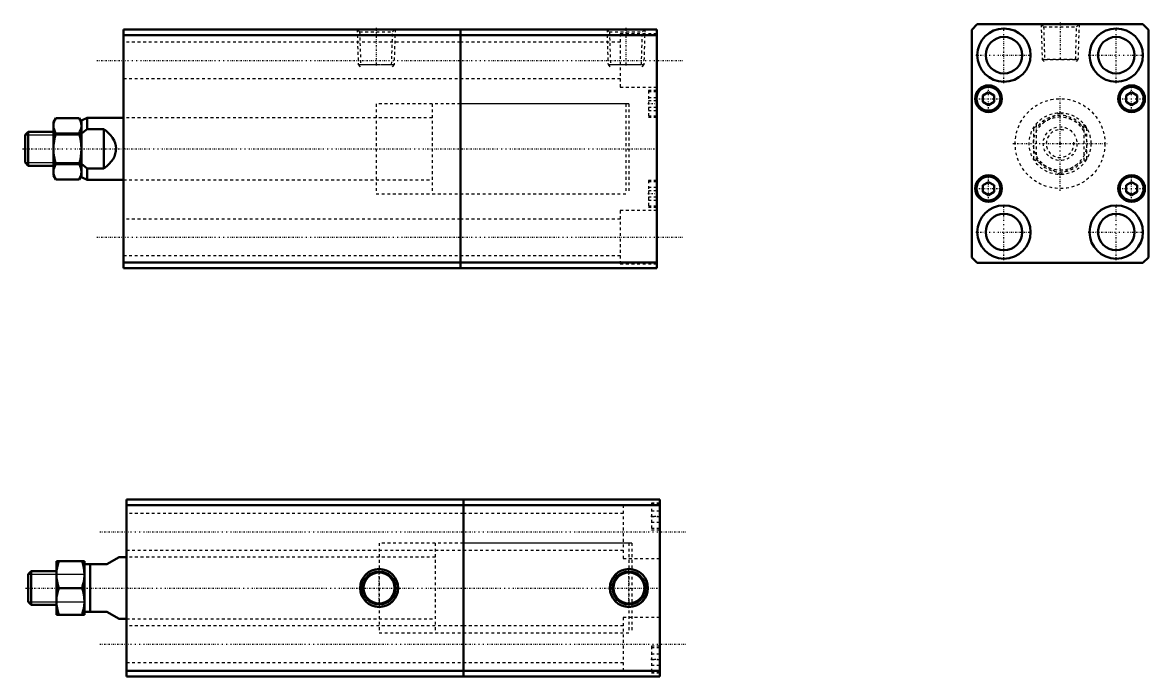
# Model space of a CAD drawing. Header units: millimetres. Extents: x -36 to 365, y -188 to 45.
import ezdxf

# ---------------------------------------------------------------- set-up
doc = ezdxf.new("R2010")
doc.units = ezdxf.units.MM
doc.linetypes.add('Center', pattern=[1.5, 0.45, -0.5, 0.05, -0.5])
doc.linetypes.add('Dashed', pattern=[2, 1, -1])
for name, color, linetype, lineweight in [('2d ConnectionPoints', 7, 'Continuous', 50), ('AM_0', 7, 'Continuous', 50), ('AM_5', 3, 'Continuous', 25), ('AM_7', 7, 'Center', 25), ('AM_9', 6, 'Dashed', 25)]:
    doc.layers.add(name, color=color, linetype=linetype, lineweight=lineweight)

# ---------------------------------------------------------------- blocks, each defined once
blk = doc.blocks.new('1_ROD_a_sd_32_20EX_0_in_JEAL_S_H_32_20ST_EX_0__0')
at = {"layer": 'AM_0'}
for p, q in [((-24.15, 10.97), (-25, 9.5)), ((-25, -9.5), (-25, 9.5)), ((-24.15, 10.97), (-15.85, 10.97)), ((-15, 9.5), (-15.85, 10.97)), ((-13, 11), (-15, 10.07)), ((-15, 10.07), (-15, -10.07)), ((0, 11), (-13, 11)), ((-13, 11), (-13, 6.98)), ((-33.93, 6), (-35, 4.93)), ((-35, 4.93), (-35, -4.93)), ((-25, 6), (-33.93, 6)), ((-33.93, 6), (-33.93, -6)), ((-24.15, 5.48), (-15.85, 5.48)), ((-13, 6.98), (-15, 5.4)), ((-7, 6.98), (-13, 6.98)), ((-7, 6.98), (-7, -6.98)), ((-35, -4.93), (-33.93, -6)), ((-33.93, -6), (-25, -6)), ((-24.15, -5.48), (-15.85, -5.48)), ((-15, -5.4), (-13, -6.98)), ((-13, -6.98), (-7, -6.98)), ((-13, -6.98), (-13, -11)), ((-25, -9.5), (-24.15, -10.97)), ((-24.15, -10.97), (-15.85, -10.97)), ((-15.85, -10.97), (-15, -9.5)), ((-15, -10.07), (-13, -11)), ((-13, -11), (0, -11))]:
    blk.add_line(p, q, dxfattribs=at)
for points in [[(-25, 8.23), (-25, 8.42), (-24.92, 9.06), (-24.74, 9.7), (-24.48, 10.34), (-24.15, 10.97)], [(-24.15, 5.48), (-24.5, 6.15), (-24.77, 6.83), (-24.94, 7.53), (-25, 8.23)], [(-15.85, 10.97), (-15.5, 10.3), (-15.23, 9.63), (-15.06, 8.93), (-15, 8.23)], [(-15, 8.23), (-15, 8.03), (-15.08, 7.39), (-15.26, 6.76), (-15.52, 6.12), (-15.85, 5.48)], [(-25, 0), (-24.94, 1.38), (-24.78, 2.74), (-24.51, 4.12), (-24.15, 5.48)], [(-15.85, 5.48), (-15.5, 4.16), (-15.24, 2.82), (-15.06, 1.44), (-15, 0.05), (-15, 0)], [(-7, -6.98), (-6, -6.21), (-5.12, -5.4), (-4.37, -4.54), (-3.75, -3.65), (-3.27, -2.74), (-2.93, -1.8), (-2.73, -0.84), (-2.67, 0.12), (-2.76, 1.07), (-2.99, 2.02), (-3.37, 2.96), (-3.89, 3.87), (-4.54, 4.75), (-5.32, 5.6), (-6.23, 6.4), (-7, 6.98)], [(-24.15, -5.48), (-24.5, -4.16), (-24.76, -2.82), (-24.94, -1.44), (-25, -0.05), (-25, 0)], [(-15, 0), (-15.06, -1.38), (-15.22, -2.74), (-15.49, -4.12), (-15.85, -5.48)], [(-25, -8.23), (-25, -8.03), (-24.92, -7.39), (-24.74, -6.76), (-24.48, -6.12), (-24.15, -5.48)], [(-15.85, -5.48), (-15.5, -6.15), (-15.23, -6.83), (-15.06, -7.53), (-15, -8.23)], [(-24.15, -10.97), (-24.5, -10.3), (-24.77, -9.63), (-24.94, -8.93), (-25, -8.23)], [(-15, -8.23), (-15, -8.42), (-15.08, -9.06), (-15.26, -9.7), (-15.52, -10.34), (-15.85, -10.97)]]:
    blk.add_lwpolyline(points, dxfattribs=at)
at = {"layer": 'AM_5'}
for p, q in [((-35, 4.93), (-15, 4.93)), ((-15, 6), (-15, 4.93)), ((-35, -4.93), (-15, -4.93)), ((-15, -6), (-15, -4.93))]:
    blk.add_line(p, q, dxfattribs=at)
at = {"layer": 'AM_7'}
blk.add_line((-36, 0), (189.75, 0), dxfattribs=at)
at = {"layer": 'AM_9'}
for p, q in [((180, 16), (110, 16)), ((110, 16), (110, -16)), ((180, 16), (180, -16)), ((110, 11), (0, 11)), ((0, -11), (110, -11)), ((110, -16), (180, -16))]:
    blk.add_line(p, q, dxfattribs=at)
blk = doc.blocks.new('2_JEAL_S_H_32_20ST_EX_0__body1_0_in_JEAL_S_H_32_20ST_EX_0__0')
at = {"layer": 'AM_0'}
for p, q in [((120, 42.5), (120, -42.5)), ((190, 42.5), (120, 42.5)), ((190, 40.5), (120, 40.5)), ((190, 42.5), (190, -42.5)), ((190, -40.5), (120, -40.5)), ((190, -42.5), (120, -42.5))]:
    blk.add_line(p, q, dxfattribs=at)
at = {"layer": 'AM_5', "linetype": 'Dashed'}
for p, q in [((172.23, 42.5), (172.62, 30)), ((185.77, 42.5), (185.38, 30)), ((172.62, 30), (185.38, 30)), ((172.62, 30), (173.51, 29)), ((185.38, 30), (184.49, 29))]:
    blk.add_line(p, q, dxfattribs=at)
at = {"layer": 'AM_7'}
for p, q in [((179, 43.12), (179, 29.38)), ((-9.5, 31.5), (199.5, 31.5)), ((190.15, 16), (186.85, 16)), ((190.15, -16), (186.85, -16)), ((-9.5, -31.5), (199.5, -31.5))]:
    blk.add_line(p, q, dxfattribs=at)
at = {"layer": 'AM_9'}
for p, q in [((172.23, 42.5), (173.12, 41.62)), ((173.12, 41.62), (173.48, 30)), ((173.12, 41.62), (184.88, 41.62)), ((190, 41), (177, 41)), ((177, 41), (177, 22)), ((184.52, 30), (184.88, 41.62)), ((184.88, 41.62), (185.77, 42.5)), ((177, 38), (120, 38)), ((173.48, 30), (184.52, 30)), ((120, 25), (177, 25)), ((177, 22), (190, 22)), ((190, 20.75), (187, 20.75)), ((187, 20.75), (187, 11.25)), ((190, 20.25), (187, 20.25)), ((187, 18.31), (190, 18.31)), ((187, 17.15), (190, 17.15)), ((179, 16), (120, 16)), ((179, 16), (179, -16)), ((187, 14.85), (190, 14.85)), ((187, 13.69), (190, 13.69)), ((187, 11.75), (190, 11.75)), ((187, 11.25), (190, 11.25)), ((190, -11.25), (187, -11.25)), ((187, -11.25), (187, -20.75)), ((190, -11.75), (187, -11.75)), ((120, -16), (179, -16)), ((187, -13.69), (190, -13.69)), ((187, -14.85), (190, -14.85)), ((187, -17.15), (190, -17.15)), ((187, -18.31), (190, -18.31)), ((190, -22), (177, -22)), ((177, -22), (177, -41)), ((187, -20.25), (190, -20.25)), ((187, -20.75), (190, -20.75)), ((177, -25), (120, -25)), ((120, -38), (177, -38)), ((177, -41), (190, -41))]:
    blk.add_line(p, q, dxfattribs=at)
blk = doc.blocks.new('3_JEAL_S_H_32_20ST_EX_0__body_0_in_JEAL_S_H_32_20ST_EX_0__0')
at = {"layer": 'AM_0'}
for p, q in [((120, 42.5), (0, 42.5)), ((0, 42.5), (0, -42.5)), ((120, 40.5), (0, 40.5)), ((120, 42.5), (120, -42.5)), ((120, -40.5), (0, -40.5)), ((120, -42.5), (0, -42.5))]:
    blk.add_line(p, q, dxfattribs=at)
at = {"layer": 'AM_5', "linetype": 'Dashed'}
for p, q in [((83.23, 42.5), (83.62, 30)), ((96.77, 42.5), (96.38, 30)), ((83.62, 30), (96.38, 30)), ((83.62, 30), (84.51, 29)), ((96.38, 30), (95.49, 29))]:
    blk.add_line(p, q, dxfattribs=at)
at = {"layer": 'AM_7'}
blk.add_line((90, 43.12), (90, 29.38), dxfattribs=at)
at = {"layer": 'AM_9'}
for p, q in [((83.23, 42.5), (84.12, 41.62)), ((84.12, 41.62), (84.48, 30)), ((84.12, 41.62), (95.88, 41.62)), ((95.52, 30), (95.88, 41.62)), ((95.88, 41.62), (96.77, 42.5)), ((120, 38), (0, 38)), ((84.48, 30), (95.52, 30)), ((0, 25), (120, 25)), ((120, 16), (90, 16)), ((90, 16), (90, -16)), ((90, 11), (0, 11)), ((0, -11), (90, -11)), ((90, -16), (120, -16)), ((120, -25), (0, -25)), ((0, -38), (120, -38))]:
    blk.add_line(p, q, dxfattribs=at)
blk = doc.blocks.new('1_ROD_a_sd_32_20EX_0_in_JEAL_S_H_32_20ST_EX_0__2')
at = {"layer": 'AM_5', "linetype": 'Dashed'}
blk.add_arc((0, 0), 4.93, 75, 15, dxfattribs=at)
at = {"layer": 'AM_7'}
for p, q in [((0, -16.8), (0, 16.8)), ((-16.8, 0), (16.8, 0))]:
    blk.add_line(p, q, dxfattribs=at)
at = {"layer": 'AM_9'}
for p, q in [((0, 10.97), (-9.5, 5.48)), ((9.5, 5.48), (0, 10.97)), ((-9.5, 5.48), (-9.5, -5.48)), ((-8.5, 6.98), (-8.5, -6.98)), ((8.5, 6.98), (8.5, -6.98)), ((9.5, -5.48), (9.5, 5.48)), ((-9.5, -5.48), (0, -10.97)), ((0, -10.97), (9.5, -5.48))]:
    blk.add_line(p, q, dxfattribs=at)
for radius in [16, 11, 9.5, 6]:
    blk.add_circle((0, 0), radius, dxfattribs=at)
for start, end in [(32.4253, 147.5747), (212.4253, 327.5747)]:
    blk.add_arc((0, 0), 10.07, start, end, dxfattribs=at)
blk = doc.blocks.new('2_JEAL_S_H_32_20ST_EX_0__body1_0_in_JEAL_S_H_32_20ST_EX_0__2')
at = {"layer": 'AM_0'}
for p, q in [((-29.5, 42.5), (-31.5, 40.5)), ((-31.5, 40.5), (-31.5, -40.5)), ((29.5, 42.5), (-29.5, 42.5)), ((31.5, 40.5), (29.5, 42.5)), ((31.5, -40.5), (31.5, 40.5)), ((-25.5, 18.31), (-27.5, 17.15)), ((-27.5, 17.15), (-27.5, 14.85)), ((-23.5, 17.15), (-25.5, 18.31)), ((-23.5, 14.85), (-23.5, 17.15)), ((25.5, 18.31), (23.5, 17.15)), ((23.5, 17.15), (23.5, 14.85)), ((27.5, 17.15), (25.5, 18.31)), ((27.5, 14.85), (27.5, 17.15)), ((-27.5, 14.85), (-25.5, 13.69)), ((-25.5, 13.69), (-23.5, 14.85)), ((23.5, 14.85), (25.5, 13.69)), ((25.5, 13.69), (27.5, 14.85)), ((-25.5, -13.69), (-27.5, -14.85)), ((-27.5, -14.85), (-27.5, -17.15)), ((-23.5, -14.85), (-25.5, -13.69)), ((-23.5, -17.15), (-23.5, -14.85)), ((25.5, -13.69), (23.5, -14.85)), ((23.5, -14.85), (23.5, -17.15)), ((27.5, -14.85), (25.5, -13.69)), ((27.5, -17.15), (27.5, -14.85)), ((-27.5, -17.15), (-25.5, -18.31)), ((-25.5, -18.31), (-23.5, -17.15)), ((23.5, -17.15), (25.5, -18.31)), ((25.5, -18.31), (27.5, -17.15)), ((-31.5, -40.5), (-29.5, -42.5)), ((-29.5, -42.5), (29.5, -42.5)), ((29.5, -42.5), (31.5, -40.5))]:
    blk.add_line(p, q, dxfattribs=at)
for centre, radius in [((-20, 31.5), 9.5), ((20, 31.5), 9.5), ((-20, 31.5), 6.5), ((20, 31.5), 6.5), ((-25.5, 16), 4.75), ((-25.5, 16), 4.25), ((25.5, 16), 4.75), ((25.5, 16), 4.25), ((-25.5, -16), 4.75), ((-25.5, -16), 4.25), ((25.5, -16), 4.75), ((25.5, -16), 4.25), ((-20, -31.5), 9.5), ((20, -31.5), 9.5), ((-20, -31.5), 6.5), ((20, -31.5), 6.5)]:
    blk.add_circle(centre, radius, dxfattribs=at)
at = {"layer": 'AM_5', "linetype": 'Dashed'}
for p, q in [((-6.77, 42.5), (-6.38, 30)), ((6.77, 42.5), (6.38, 30)), ((6.38, 30), (-6.38, 30)), ((-6.38, 30), (-5.49, 29)), ((6.38, 30), (5.49, 29))]:
    blk.add_line(p, q, dxfattribs=at)
at = {"layer": 'AM_7'}
for p, q in [((-20, 21.52), (-20, 41.48)), ((20, 21.52), (20, 41.48)), ((-29.97, 31.5), (-10.02, 31.5)), ((10.03, 31.5), (29.98, 31.5)), ((-25.5, 11.01), (-25.5, 20.99)), ((25.5, 11.01), (25.5, 20.99)), ((-30.49, 16), (-20.51, 16)), ((20.51, 16), (30.49, 16)), ((-25.5, -20.99), (-25.5, -11.01)), ((25.5, -20.99), (25.5, -11.01)), ((-30.49, -16), (-20.51, -16)), ((20.51, -16), (30.49, -16)), ((-20, -41.48), (-20, -21.52)), ((20, -41.48), (20, -21.52)), ((-29.97, -31.5), (-10.02, -31.5)), ((10.03, -31.5), (29.98, -31.5))]:
    blk.add_line(p, q, dxfattribs=at)
at = {"layer": 'AM_9'}
for p, q in [((-6.77, 42.5), (-5.88, 41.62)), ((-5.88, 41.62), (-5.52, 30)), ((-5.88, 41.62), (5.88, 41.62)), ((5.52, 30), (5.88, 41.62)), ((5.88, 41.62), (6.77, 42.5)), ((-5.52, 30), (5.52, 30))]:
    blk.add_line(p, q, dxfattribs=at)
blk = doc.blocks.new('3_JEAL_S_H_32_20ST_EX_0__body_0_in_JEAL_S_H_32_20ST_EX_0__2')
at = {"layer": 'AM_5', "linetype": 'Dashed'}
for p, q in [((-6.77, 42.5), (-6.38, 30)), ((6.77, 42.5), (6.38, 30)), ((6.38, 30), (-6.38, 30)), ((-6.38, 30), (-5.49, 29)), ((6.38, 30), (5.49, 29))]:
    blk.add_line(p, q, dxfattribs=at)
at = {"layer": 'AM_7'}
blk.add_line((0, 43.12), (0, 29.38), dxfattribs=at)
blk = doc.blocks.new('1_ROD_a_sd_32_20EX_0_in_JEAL_S_H_32_20ST_EX_0__4')
at = {"layer": 'AM_0'}
for p, q in [((-25, 9.5), (-25, -9.5)), ((-15, 9.5), (-25, 9.5)), ((-15, 9.5), (-15, -9.5)), ((-15, 8.5), (-7, 8.5)), ((-13, 8.5), (-13, -8.5)), ((-7, 8.5), (-2.67, 11)), ((0, 11), (-2.67, 11)), ((-33.93, 6), (-35, 4.93)), ((-35, 4.93), (-35, -4.93)), ((-25, 6), (-33.93, 6)), ((-33.93, 6), (-33.93, -6)), ((-24.15, 0), (-15.85, 0)), ((-35, -4.93), (-33.93, -6)), ((-33.93, -6), (-25, -6)), ((-25, -9.5), (-15, -9.5)), ((-7, -8.5), (-15, -8.5)), ((-2.67, -11), (-7, -8.5)), ((-2.67, -11), (0, -11))]:
    blk.add_line(p, q, dxfattribs=at)
for points in [[(-25, 4.75), (-25, 5.09), (-24.92, 6.2), (-24.74, 7.3), (-24.48, 8.41), (-24.15, 9.5)], [(-15.85, 9.5), (-15.5, 8.34), (-15.23, 7.17), (-15.06, 5.97), (-15, 4.75)], [(-24.15, 0), (-24.5, 1.16), (-24.77, 2.33), (-24.94, 3.53), (-25, 4.75)], [(-15, 4.75), (-15, 4.41), (-15.08, 3.3), (-15.26, 2.2), (-15.52, 1.09), (-15.85, 0)], [(-25, -4.75), (-25, -4.41), (-24.92, -3.3), (-24.74, -2.2), (-24.48, -1.09), (-24.15, 0)], [(-15.85, 0), (-15.5, -1.16), (-15.23, -2.33), (-15.06, -3.53), (-15, -4.75)], [(-24.15, -9.5), (-24.5, -8.34), (-24.77, -7.17), (-24.94, -5.97), (-25, -4.75)], [(-15, -4.75), (-15, -5.09), (-15.08, -6.2), (-15.26, -7.3), (-15.52, -8.41), (-15.85, -9.5)]]:
    blk.add_lwpolyline(points, dxfattribs=at)
at = {"layer": 'AM_5'}
for p, q in [((-35, 4.93), (-15, 4.93)), ((-15, 6), (-15, 4.93)), ((-35, -4.93), (-15, -4.93)), ((-15, -6), (-15, -4.93))]:
    blk.add_line(p, q, dxfattribs=at)
at = {"layer": 'AM_7'}
blk.add_line((-36, 0), (189.75, 0), dxfattribs=at)
at = {"layer": 'AM_9'}
for p, q in [((110, 16), (110, -16)), ((180, 16), (110, 16)), ((180, 16), (180, -16)), ((110, 11), (0, 11)), ((0, -11), (110, -11)), ((110, -16), (180, -16))]:
    blk.add_line(p, q, dxfattribs=at)
blk = doc.blocks.new('2_JEAL_S_H_32_20ST_EX_0__body1_0_in_JEAL_S_H_32_20ST_EX_0__4')
at = {"layer": 'AM_0'}
for p, q in [((190, 31.5), (120, 31.5)), ((120, 31.5), (120, -31.5)), ((190, 29.5), (120, 29.5)), ((190, 31.5), (190, -31.5)), ((190, -29.5), (120, -29.5)), ((190, -31.5), (120, -31.5))]:
    blk.add_line(p, q, dxfattribs=at)
for radius in [6.77, 5.88, 5.52]:
    blk.add_circle((179, 0), radius, dxfattribs=at)
at = {"layer": 'AM_5'}
blk.add_arc((179, 0), 6.58, 75, 15, dxfattribs=at)
at = {"layer": 'AM_7'}
for p, q in [((190.15, 25.5), (186.85, 25.5)), ((-9.5, 20), (199.5, 20)), ((179, -7.1), (179, 7.1)), ((-9.5, -20), (199.5, -20)), ((190.15, -25.5), (186.85, -25.5))]:
    blk.add_line(p, q, dxfattribs=at)
at = {"layer": 'AM_9'}
for p, q in [((177, 29.5), (177, 10.5)), ((187, 30.25), (187, 20.75)), ((190, 30.25), (187, 30.25)), ((190, 29.75), (187, 29.75)), ((177, 26.5), (120, 26.5)), ((187, 27.5), (190, 27.5)), ((187, 25.5), (190, 25.5)), ((187, 23.5), (190, 23.5)), ((187, 21.25), (190, 21.25)), ((187, 20.75), (190, 20.75)), ((179, 16), (120, 16)), ((120, 13.5), (177, 13.5)), ((179, 16), (179, -16)), ((177, 10.5), (190, 10.5)), ((177, -10.5), (177, -29.5)), ((190, -10.5), (177, -10.5)), ((177, -13.5), (120, -13.5)), ((120, -16), (179, -16)), ((187, -20.75), (187, -30.25)), ((190, -20.75), (187, -20.75)), ((190, -21.25), (187, -21.25)), ((187, -23.5), (190, -23.5)), ((120, -26.5), (177, -26.5)), ((187, -25.5), (190, -25.5)), ((187, -27.5), (190, -27.5)), ((187, -29.75), (190, -29.75)), ((187, -30.25), (190, -30.25))]:
    blk.add_line(p, q, dxfattribs=at)
blk = doc.blocks.new('3_JEAL_S_H_32_20ST_EX_0__body_0_in_JEAL_S_H_32_20ST_EX_0__4')
at = {"layer": 'AM_0'}
for p, q in [((0, 31.5), (0, -31.5)), ((120, 31.5), (0, 31.5)), ((120, 29.5), (0, 29.5)), ((120, 31.5), (120, -31.5)), ((120, -29.5), (0, -29.5)), ((120, -31.5), (0, -31.5))]:
    blk.add_line(p, q, dxfattribs=at)
for radius in [6.77, 5.88, 5.52]:
    blk.add_circle((90, 0), radius, dxfattribs=at)
at = {"layer": 'AM_5'}
blk.add_arc((90, 0), 6.58, 75, 15, dxfattribs=at)
at = {"layer": 'AM_7'}
blk.add_line((90, -7.1), (90, 7.1), dxfattribs=at)
at = {"layer": 'AM_9'}
for p, q in [((120, 26.5), (0, 26.5)), ((0, 13.5), (120, 13.5)), ((90, 16), (90, -16)), ((120, 16), (90, 16)), ((90, 11), (0, 11)), ((0, -11), (90, -11)), ((120, -13.5), (0, -13.5)), ((90, -16), (120, -16)), ((0, -26.5), (120, -26.5))]:
    blk.add_line(p, q, dxfattribs=at)

msp = doc.modelspace()

# ---------------------------------------------------------------- linework, layer by layer
at = {"layer": '2d ConnectionPoints'}
for p in [(0, 0), (0, 0), (333.7, 1.85), (333.7, 1.85), (1.07, -156.4), (1.07, -156.4)]:
    msp.add_point(p, dxfattribs=at)

# ---------------------------------------------------------------- block references
for name, p in [('2_JEAL_S_H_32_20ST_EX_0__body1_0_in_JEAL_S_H_32_20ST_EX_0__2', (333.7, 1.85)), ('3_JEAL_S_H_32_20ST_EX_0__body_0_in_JEAL_S_H_32_20ST_EX_0__2', (333.7, 1.85)), ('2_JEAL_S_H_32_20ST_EX_0__body1_0_in_JEAL_S_H_32_20ST_EX_0__0', (0, 0)), ('3_JEAL_S_H_32_20ST_EX_0__body_0_in_JEAL_S_H_32_20ST_EX_0__0', (0, 0)), ('1_ROD_a_sd_32_20EX_0_in_JEAL_S_H_32_20ST_EX_0__2', (333.7, 1.85)), ('1_ROD_a_sd_32_20EX_0_in_JEAL_S_H_32_20ST_EX_0__0', (0, 0)), ('2_JEAL_S_H_32_20ST_EX_0__body1_0_in_JEAL_S_H_32_20ST_EX_0__4', (1.07, -156.4)), ('3_JEAL_S_H_32_20ST_EX_0__body_0_in_JEAL_S_H_32_20ST_EX_0__4', (1.07, -156.4)), ('1_ROD_a_sd_32_20EX_0_in_JEAL_S_H_32_20ST_EX_0__4', (1.07, -156.4))]:
    msp.add_blockref(name, p)

doc.saveas('drawing.dxf')
